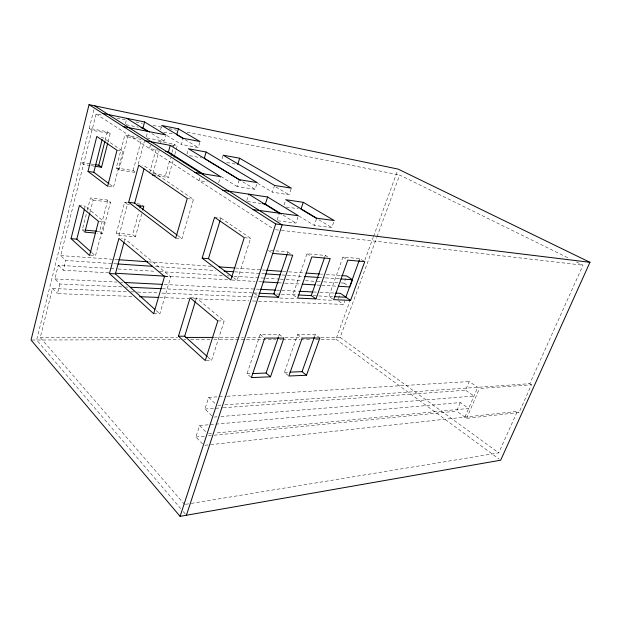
<?xml version="1.0" encoding="UTF-8"?>
<svg xmlns="http://www.w3.org/2000/svg" width="621" height="621" viewBox="0 0 621 621"><rect width="100%" height="100%" fill="white"/><g stroke="black" fill="none" stroke-linecap="round" stroke-linejoin="round"><path stroke-width="0.47" stroke-dasharray="3.1 2.33" d="M93.872 109.7L36.631 340.013L180.734 508.63M184.592 504.493L40.256 337.506L52.498 288.486L126.963 291.622M121.763 286.871L59.864 284.007L54.873 278.953L58.296 265.252L117.19 268.932M116.965 263.909L65.795 260.471L60.711 255.596L96.084 113.954L102.721 115.289M131.869 296.419L57.443 293.609L59.864 284.007M108.846 272.86L63.342 270.197L65.795 260.471M84.735 207.965L85.201 206.133L80.249 205.551M84.891 232.107L82.29 229.84L87.08 211.062M87.32 210.123L90.441 197.92L107.813 200.094L110.522 202.213L102.224 233.729L97.412 233.279M105.205 140.121L107.34 131.753L89.238 128.361L92.009 130.255L110.158 133.624L108 142.03M90.053 211.971L93.111 200.071L90.441 197.92M125.442 123.664L126.824 118.37M102.224 233.729L99.585 231.486L107.813 200.094M116.236 167.949L133.15 170.573L135.968 172.553L119.022 169.944L116.236 167.949L124.868 135.029L138.072 137.497M90.425 255.557L95.44 255.922L104.367 221.969L85.201 206.133M108.465 186.44L113.527 187.138L122.942 151.314L102.659 137.482L100.152 137.031M119.022 169.944L127.724 136.892L124.868 135.029M141.782 213.748L135.394 236.873L119.092 235.343L116.36 233.092L124.658 202.19L127.538 202.555M133.15 170.573L141.836 138.204M119.092 235.343L127.452 204.332L124.658 202.19M138.219 164.192L144.732 140.051M146.308 136.861L147.534 132.312M124.153 241.701L124.906 238.945L121.491 238.635M150.422 145.221L149.514 148.566L158.021 150.088M160.591 129.719L161.755 125.458M135.394 236.873L132.638 234.645L138.964 211.606M149.545 173.119L156.042 149.467M152.898 173.251L159.193 150.422M147.006 137.947L164.06 141.153L165.543 135.797M173.026 160.878L168.33 177.528L165.458 175.588L170.371 158.083M171.924 152.556L174.253 144.266L158.293 141.278L161.212 143.109M174.858 154.404L175.898 150.709M176.162 149.785L177.202 146.082L174.253 144.266M199.783 142.426L198.285 147.596L181.456 144.429L183.195 138.289M186.937 154.287L188.52 148.761M153.69 313.721L159.838 313.861L170.721 276.811L124.906 238.945M175.727 238.099L181.914 238.689L193.465 199.364L144.724 166.149L142.139 165.737M199.76 177.932L198.976 180.61L207.305 181.906M222.077 158.805L223.164 155.18M218.677 182.76L220.525 176.636M195.545 300.75L196.383 298.026L191.012 297.816M220.292 219.881L220.859 218.033L215.456 217.381M256.714 184.297L255.122 189.335L237.113 186.541L239.232 179.679M246.747 200.505L248.734 194.171M206.172 360.545L211.59 360.421L224.181 321.003L196.383 298.026M220.859 218.033L250.605 238.301L237.168 280.343L233.387 277.494M291.063 188.994L289.161 194.784L272.417 192.184L274.591 185.438M202.601 443.992L195.887 437.037L199.597 425.564L460.293 402.563L468.638 408.447L215.433 433.062M211.815 415.791L204.93 409.037L208.703 397.37L226.137 396.307M277.168 219.873L279.349 213.213M284.092 204.922L285.8 199.714M277.843 220.82L295.953 223.086L298.096 216.675M250.768 377.063L247.011 373.772L260.191 334.44L279.295 334.486L283.859 338.065M287.228 253.779L287.841 251.963L267.884 250.108M333.64 222.31L331.808 227.581L314.242 225.384L316.694 218.204M278.682 336.279L279.295 334.486M327.756 256.993L325.311 255.433L306.968 253.733L292.918 294.734L296.846 297.56M288.113 375.394L284.418 372.336L297.638 334.533L315.266 334.579L319.862 338.018M324.667 257.257L325.311 255.433M314.304 337.296L315.266 334.579M363.937 261.154L359.854 258.639L342.916 257.063L328.889 296.403L332.84 299.12M338.445 298.701L339.734 295.13M341.17 282.943L344.065 283.122L345.687 278.627M359.202 260.432L359.854 258.639M258.483 301.201L343.545 304.414L344.849 300.828M315.631 339.268L335.977 339.213L349.933 301.014M364.892 260.075L373.205 237.331M373.539 236.422L397.471 170.93M320.793 337.366L340.137 337.358L376.722 237.602M377.056 236.694L399.676 175.037L569.077 258.359M214.167 435.22L456.645 411.149L460.293 402.563M223.273 407.718L465.525 390.236L469.212 381.55L479.49 388.474L531.506 384.779L519.024 412.53L466.666 418.313L456.645 411.149M464.935 417.087L477.712 387.294M466.666 418.313L479.49 388.474M191.276 503.398L498.725 452.872L517.34 411.405L519.024 412.53M224.771 404.83L529.783 383.685L582.979 265.19L576.032 261.775M185.547 504.337L190.321 503.553M204.907 445.28L209.719 444.752M210.682 444.652L517.34 411.405M195.887 437.037L204.55 436.175M208.4 435.795L213.213 435.321M208.695 433.714L211.582 433.435M214.16 417.064L217.055 416.823M220.921 416.512L473.963 396.035L465.525 390.236M204.93 409.037L222.302 407.787M218.01 405.296L220.913 405.094M227.107 396.252L469.212 381.55M247.011 373.772L251.777 373.594M284.418 372.336L289.052 372.158M31.982 340.021L180.005 339.633M183.878 339.617L185.819 339.617M190.663 339.602L210.038 339.547M213.911 339.54L275.91 339.376M279.784 339.369L281.724 339.361M282.695 339.361L300.129 339.314M301.1 339.307L311.758 339.283M40.256 337.506L177.622 337.436M214.377 337.42L243.401 337.405M247.267 337.405L263.715 337.397M285 337.382L301.441 337.374M217.839 320.902L224.181 321.003M159.9 297.482L188.893 298.577M193.729 298.755L248.819 300.836M252.685 300.983L257.521 301.169M130.837 291.785L136.636 292.025M137.606 292.064L157.913 292.918M161.786 293.081L256.566 297.071M279.776 298.041L296.217 298.732M317.494 299.632L332.965 300.277M125.628 287.049L127.569 287.135M162.384 288.742L253.298 292.949M254.268 292.996L258.608 293.151M276.516 294.02L280.382 294.199M281.352 294.245L297.746 294.959M313.263 295.72L332.654 296.574M54.873 278.953L116.818 282.074M120.684 282.276L122.624 282.369M164.239 284.465L259.081 289.254M276.5 290.131L298.763 291.249M313.279 291.986L319.085 292.274M320.056 292.328L334.572 293.058M164.992 276.143L227.915 279.823M231.718 280.024L255.021 281.406M258.895 281.631L261.798 281.802M278.255 282.765L284.061 283.106M285.031 283.16L301.488 284.123M316.974 285.031L320.847 285.256M321.818 285.311L337.304 286.219M164.549 276.454L170.721 276.811M118.153 268.994L155.809 271.346M159.667 271.594L222.419 275.514M227.247 275.817L229.18 275.934M234.008 276.236L264.903 278.169M265.866 278.231L279.38 279.077M280.343 279.139L285.171 279.442M286.141 279.497L301.589 280.467M305.447 280.708L316.066 281.367M317.036 281.429L322.827 281.794M323.789 281.856L340.199 282.881M155.576 266.502L215.433 270.523M234.738 271.819L264.662 273.822M282.043 274.994L303.281 276.415M318.728 277.455L324.519 277.843M325.482 277.905L339.966 278.883M60.711 255.596L117.703 259.648M148.621 261.852L211.412 266.316M235.561 268.031L261.643 269.887M262.613 269.956L265.509 270.158M282.897 271.4L287.733 271.742M288.695 271.812L305.121 272.976M320.576 274.078L322.509 274.21M326.374 274.49L340.859 275.522M82.29 229.84L84.208 230.018M96.705 231.214L99.585 231.486M116.36 233.092L132.638 234.645M244.232 237.641L250.605 238.301M98.491 221.355L104.367 221.969M275.561 229.708L280.382 230.267M281.344 230.375L582.979 265.19M93.111 200.071L110.522 202.213M127.452 204.332L129.378 204.573M137.148 203.75L140.99 204.231L143.117 205.815M187.255 198.518L193.465 199.364M247.406 201.546L261.581 203.548M286.281 207.041L298.235 208.734M90.123 165.496L83.462 164.472L80.769 162.438L90.255 163.913M91.07 165.644L93.926 166.079M157.082 175.797L168.33 177.528M91.202 164.06L94.043 164.503M153.286 173.701L165.458 175.588M117.012 150.29L122.942 151.314M189.459 155.7L201.507 157.85M226.75 162.508L235.902 164.138M127.724 136.892L140.951 139.345M171.559 145.035L177.202 146.082M126.141 124.736L138.281 127.126M163.812 132.149L173.049 133.965M116.95 118.153L126.443 120.063M135.929 121.972L142.566 123.307M153.007 125.411L163.439 127.507M169.129 128.656L176.721 130.177M187.162 132.281L399.676 175.037M275.887 186.96L289.161 194.784M185.027 139.655L198.285 147.596M318.829 219.811L331.808 227.581M257.568 183.28L272.417 192.184M166.684 135.425L181.456 144.429M242.819 181.844L255.122 189.335M298.88 216.015L314.242 225.384M151.881 133.593L164.06 141.153M220.843 176.434L237.113 186.541M283.067 215.091L295.953 223.086M342.916 257.063L347.814 260.137M529.783 383.685L531.506 384.779M96.084 113.954L272.968 228.544M306.968 253.733L310.453 256.007M344.065 283.122L347.706 285.52M107.34 131.753L110.158 133.624M287.841 251.963L292.01 254.734M268.575 250.581L272.029 252.933M338.523 300.975L343.545 304.414M340.137 337.358L498.725 452.872M335.977 339.213L499.121 459.051M109.738 184.282L113.527 187.138M178.041 235.77L181.914 238.689M254.532 293.43L258.53 296.45M297.638 334.533L302.217 338.041M260.191 334.44L264.088 337.568M91.861 252.7L95.44 255.922M156.251 310.632L159.838 313.861M208.051 357.23L211.59 360.421M208.703 397.37L215.658 404.03M58.296 265.252L63.342 270.197M199.597 425.564L206.374 432.433M52.498 288.486L57.443 293.609M183.249 511.58L186.401 515.259"/><path stroke-width="0.93" d="M89.044 104.639L31.05 340.021L180.09 516.361L500.689 460.192L589.95 262.31L398.139 169.106L89.044 104.639L275.74 223.987L589.95 262.31M71.05 238.658L79.418 205.458L98.491 221.355L89.587 255.495L71.05 238.658L76.81 239.163L91.14 252.056M88.003 171.412L96.814 136.426L117.012 150.29L107.619 186.323L88.003 171.412L93.81 172.273L108.978 183.707M76.81 239.163L84.503 208.881M93.81 172.273L102.178 139.368M107.759 142.97L101.526 167.251L98.786 165.24L104.965 141.052M89.82 212.887L84.891 232.107L95.487 233.1M149.444 132.079L142.954 128.042L144.577 121.972L102.62 113.395M109.443 273.527L118.921 238.402L164.549 276.454L153.69 313.721L109.443 273.527L115.397 273.877L154.823 309.343M128.663 202.322L138.693 165.178L187.255 198.518L175.727 238.099L128.663 202.322L134.672 203.075L177.272 235.188M115.397 273.877L123.905 242.625M134.672 203.075L143.971 168.92M139.981 207.919L140.486 206.071M142.799 210.045L143.824 206.351L137.086 205.52M203.665 174.284L168.431 151.943L170.263 145.384L145.298 140.726M178.39 128.826L200.032 141.565L183.195 138.289L161.755 125.458L178.39 128.826L176.744 134.695L183.374 138.662M171.148 155.32L171.668 153.48M174.074 157.183L174.594 155.335M206.141 152.029L257.241 182.613L239.232 179.679L188.52 148.761L206.141 152.029L204.293 158.347L240.366 180.338M178.452 336.217L190.119 297.785L217.839 320.902L205.264 360.568L178.452 336.217L184.693 336.217L207.344 356.594M202.143 258.181L214.555 217.272L244.232 237.641L230.81 279.97L202.143 258.181L208.423 258.67L232.634 276.927M184.693 336.217L195.266 301.659M208.423 258.67L220.005 220.804M237.727 164.464L239.636 158.231L223.164 155.18L274.591 185.438L291.334 188.171L239.636 158.231M281.46 214.09L265.353 204.084L267.628 196.997L222.76 190.251M180.09 516.361L275.74 223.987M186.401 515.259L282.105 224.926L94.803 105.966M303.273 202.322L334.253 220.556L316.694 218.204L285.8 199.714L303.273 202.322L300.999 209.13L316.399 218.351M286.925 254.695L273.799 293.849L278.495 297.304L292.701 255.2L272.72 253.407M270.5 376.792L251.396 377.607L264.732 338.088L283.859 338.065L270.5 376.792L266.083 373.042L278.371 337.18M324.348 258.173L311.261 295.588L315.996 298.911L330.201 258.561L311.843 256.915L297.63 298.119L315.996 298.911M289.984 372.119L302.047 371.661L314.304 337.296M306.495 375.255L319.862 338.018L302.217 338.041L288.85 376.008L306.495 375.255L302.047 371.661M359.202 260.432L345.843 297.187L350.593 300.385L364.752 261.658L347.814 260.137L333.632 299.664L350.593 300.385M350.213 286.048L352.518 279.722L346.658 275.934L341.829 275.584M252.731 373.555L266.083 373.042M185.361 337.436L213.414 337.42M139.601 296.714L158.929 297.443M258.53 296.45L278.495 297.304M130.464 287.267L161.421 288.703M259.104 293.221L274.575 293.935M298.709 295.006L311.331 295.635M334.54 296.706L346.153 297.242L340.378 293.353L335.534 293.104M124.557 282.47L162.298 284.371M260.052 289.301L275.53 290.077M299.726 291.303L312.309 291.932M115.622 273.256L164.992 276.143M262.761 281.856L278.255 282.765M302.45 284.177L315.041 284.915M338.274 286.273L349.887 286.956M117.928 263.972L152.681 266.308M224.119 271.105L233.775 271.75M265.633 273.892L280.11 274.862M304.243 276.485L318.728 277.455M340.929 278.945L352.518 279.722M118.673 259.718L147.651 261.783M219.143 266.867L234.598 267.962M266.479 270.228L281.934 271.33M306.083 273.046L319.605 274.008M85.17 230.112L96.705 231.214M253.112 209.642L298.406 215.759L267.628 196.997M262.52 203.68L265.353 204.084M94.873 166.226L101.526 167.251M152.393 175.075L155.203 175.51M94.99 164.65L98.786 165.24M194.862 172.413L220.525 176.636L170.263 145.384M165.59 151.439L168.431 151.943M123.191 126.575L165.791 134.904L144.577 121.972M141.083 127.678L142.954 128.042M126.824 118.37L147.782 131.404M248.734 194.171L279.349 213.213"/></g></svg>
